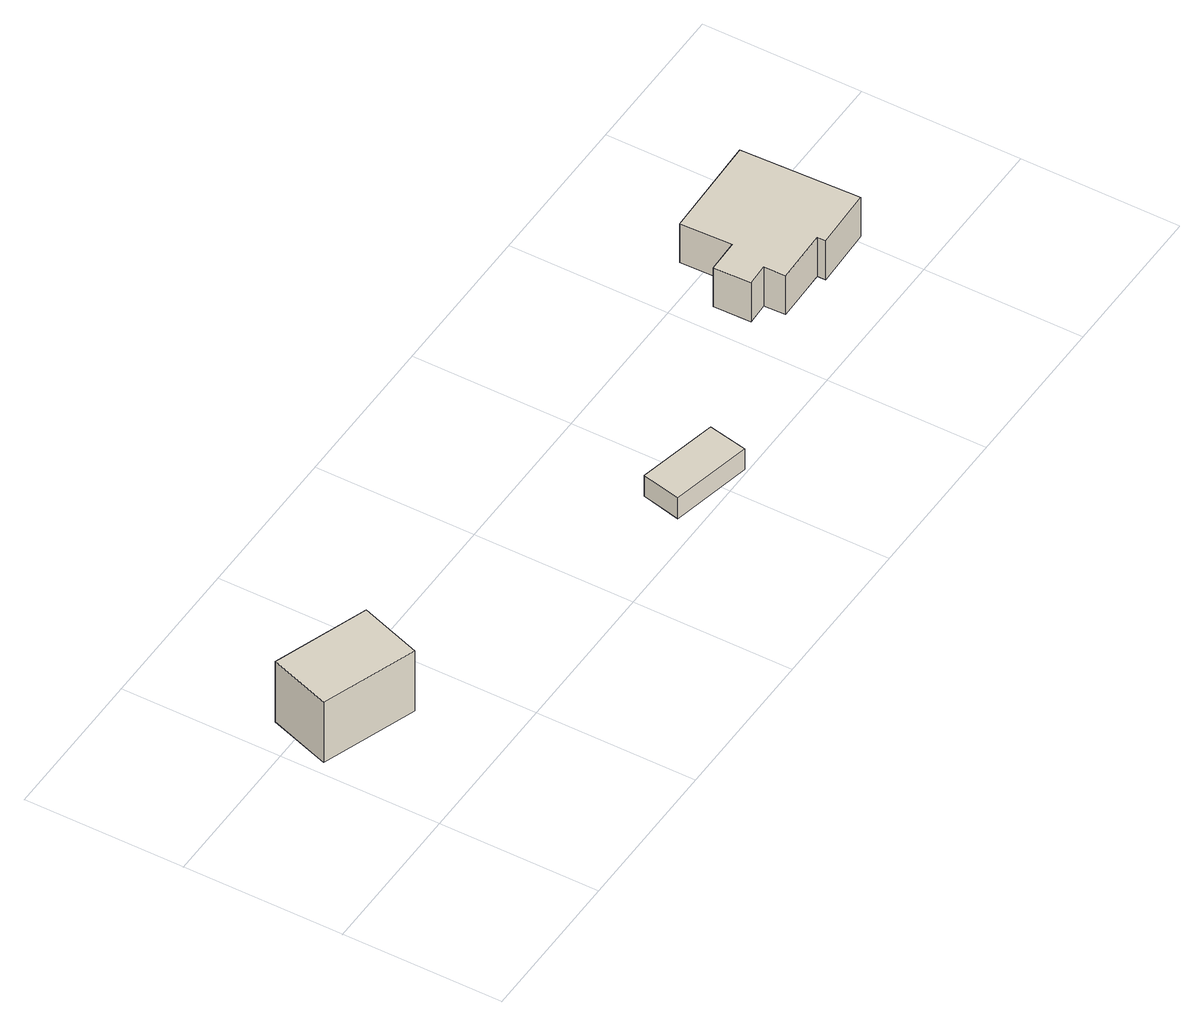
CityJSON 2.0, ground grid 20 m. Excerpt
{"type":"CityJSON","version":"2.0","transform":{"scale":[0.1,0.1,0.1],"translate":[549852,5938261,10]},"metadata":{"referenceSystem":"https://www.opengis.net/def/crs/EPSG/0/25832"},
"CityObjects":{
"building1":{"type":"Building","attributes":{"Gemeindeschluessel":"02200227","Geometrietyp2DReferenz":"3000","BezugspunktDach":"2000","function":"31001_1010","measuredHeight":9,"storeysAboveGround":1},"address":[{"country":"Germany","locality":"Hamburg","thoroughfareNumber":"6","thoroughfareName":"Rüdigerau","postcode":"22559"}],"geometry":[{"type":"Solid","lod":"1","boundaries":[[[[0,1,2,3]],[[4,5,6,7]],[[2,4,7,3]],[[1,5,4,2]],[[0,6,5,1]],[[3,7,6,0]]]]}]},
"building2":{"type":"Building","attributes":{"Gemeindeschluessel":"02200227","Geometrietyp2DReferenz":"3000","BezugspunktDach":"2000","function":"31001_1010","measuredHeight":4.3,"storeysAboveGround":1},"address":[{"country":"Germany","locality":"Hamburg","thoroughfareName":"Rüdigerau","postcode":"22559"}],"geometry":[{"type":"Solid","lod":"1","boundaries":[[[[8,9,10,11]],[[12,13,14,15]],[[10,12,15,11]],[[9,13,12,10]],[[8,14,13,9]],[[11,15,14,8]]]]}]},
"building3":{"type":"Building","attributes":{"Gemeindeschluessel":"02200227","Geometrietyp2DReferenz":"3000","BezugspunktDach":"2000","function":"31001_2500","measuredHeight":7.84,"storeysAboveGround":1},"address":[{"country":"Germany","locality":"Hamburg","thoroughfareName":"Kriemhildstraße","postcode":"22559"}],"geometry":[{"type":"Solid","lod":"1","boundaries":[[[[16,17,18,19,20,21,22,23,24,25]],[[26,27,28,29,30,31,32,33,34,35]],[[24,26,35,25]],[[23,27,26,24]],[[22,28,27,23]],[[21,29,28,22]],[[20,30,29,21]],[[19,31,30,20]],[[18,32,31,19]],[[17,33,32,18]],[[16,34,33,17]],[[25,35,34,16]]]]}]}
},
"vertices":[
[9,151,14],[36,228,14],[155,186,14],[128,109,14],[155,186,104],[36,228,104],[9,151,104],[128,109,104],
[535,26,6],[546,75,6],[647,53,6],[637,4,6],[647,53,37],[546,75,37],[535,26,37],[637,4,37],
[926,89,13],[858,87,13],[857,114,13],[829,113,13],[828,160,13],[869,161,13],[867,226,13],[998,230,13],[1003,81,13],[926,78,13],[1003,81,71],[998,230,71],[867,226,71],[869,161,71],[828,160,71],[829,113,71],[857,114,71],[858,87,71],[926,89,71],[926,78,71]
]}
